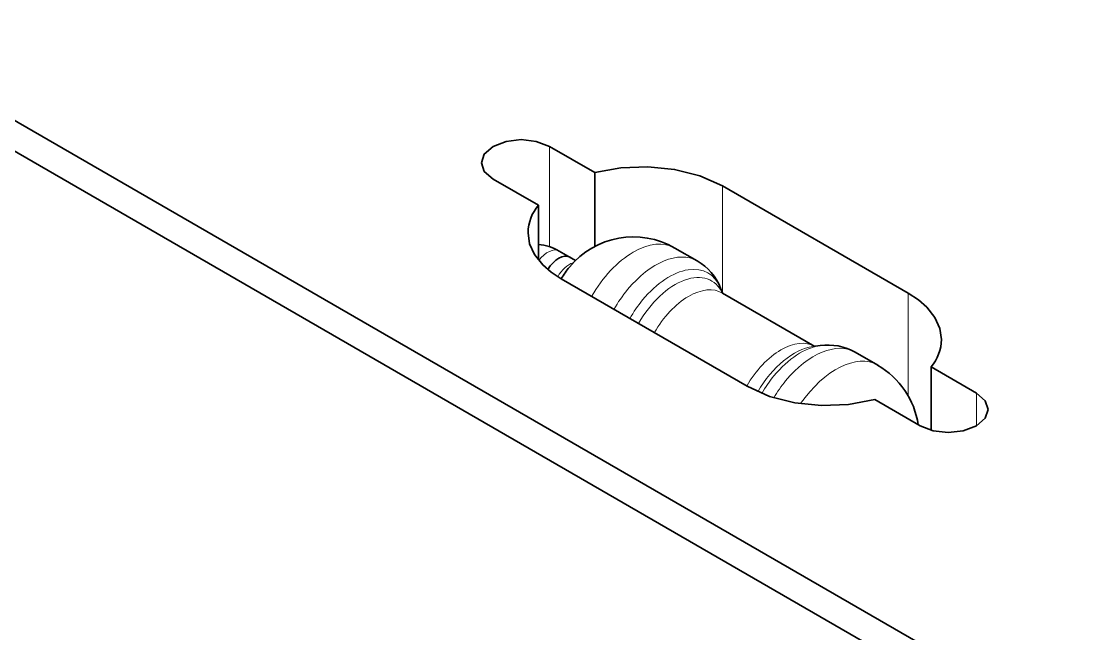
# Model space of a CAD drawing. Extents: x 145 to 857, y 42 to 790.
# Drawn here: x 708.3 to 722.38, y 613.19 to 621.3 of the extents above; entities that cross this region are included whole.
import ezdxf

# ---------------------------------------------------------------- set-up
doc = ezdxf.new("R2010")
doc.units = 0

msp = doc.modelspace()

# ---------------------------------------------------------------- linework, layer by layer
at = {"color": 7, "lineweight": 35}
for p, q in [((725.734, 609.869), (689.839, 630.593)), ((725.381, 609.665), (689.839, 630.185))]:
    msp.add_line(p, q, dxfattribs=at)
at = {"color": 7, "lineweight": 35, "ltscale": 0.017328}
for p, q in [((715.902, 619.292), (715.302, 619.638)), ((714.554, 619.206), (715.154, 618.86))]:
    msp.add_line(p, q, dxfattribs=at)
at = {"color": 7, "lineweight": 13, "ltscale": 0.03318}
msp.add_line((715.302, 619.638), (715.302, 618.311), dxfattribs=at)
at = {"color": 7, "lineweight": 35, "ltscale": 0.024428}
msp.add_line((715.902, 619.292), (715.902, 618.314), dxfattribs=at)
at = {"color": 7, "lineweight": 35, "ltscale": 0.071082}
msp.add_line((720.055, 617.695), (717.593, 619.117), dxfattribs=at)
at = {"color": 7, "lineweight": 13, "ltscale": 0.035507}
msp.add_line((717.593, 619.117), (717.593, 617.696), dxfattribs=at)
at = {"color": 7, "lineweight": 35, "ltscale": 0.01812}
msp.add_line((715.154, 618.86), (715.154, 618.135), dxfattribs=at)
at = {"color": 7, "lineweight": 35, "ltscale": 0.006207}
msp.add_line((715.431, 618.253), (715.646, 618.129), dxfattribs=at)
at = {"color": 7, "lineweight": 35, "ltscale": 0.008565}
msp.add_line((716.963, 618.293), (717.259, 618.121), dxfattribs=at)
at = {"color": 7, "lineweight": 35, "ltscale": 0.00212}
msp.add_line((715.573, 618.171), (715.646, 618.129), dxfattribs=at)
at = {"color": 7, "lineweight": 35, "ltscale": 0.071083}
msp.add_line((715.457, 617.883), (717.919, 616.462), dxfattribs=at)
at = {"color": 7, "lineweight": 35, "ltscale": 0.001755}
msp.add_line((717.595, 617.697), (717.569, 617.762), dxfattribs=at)
at = {"color": 7, "lineweight": 35, "ltscale": 0.000146516}
msp.add_line((717.594, 617.697), (717.589, 617.701), dxfattribs=at)
at = {"color": 7, "lineweight": 35, "ltscale": 0.035355}
msp.add_line((717.594, 617.697), (718.819, 616.99), dxfattribs=at)
at = {"color": 7, "lineweight": 13, "ltscale": 0.034039}
msp.add_line((720.055, 617.695), (720.055, 616.333), dxfattribs=at)
at = {"color": 7, "lineweight": 35, "ltscale": 0.002461}
msp.add_line((718.789, 616.987), (718.887, 617), dxfattribs=at)
at = {"color": 7, "lineweight": 35, "ltscale": 0.008564}
msp.add_line((719.353, 616.913), (719.65, 616.741), dxfattribs=at)
at = {"color": 7, "lineweight": 35, "ltscale": 0.017327}
for p, q in [((720.959, 616.372), (720.359, 616.719)), ((719.61, 616.287), (720.211, 615.94))]:
    msp.add_line(p, q, dxfattribs=at)
at = {"color": 7, "lineweight": 35, "ltscale": 0.020973}
msp.add_line((720.359, 616.719), (720.359, 615.88), dxfattribs=at)
at = {"color": 7, "lineweight": 13, "ltscale": 0.010802}
msp.add_line((720.959, 616.372), (720.959, 615.94), dxfattribs=at)
at = {"color": 7, "lineweight": 35}
for points in [[(714.554, 619.638), (714.437, 619.537), (714.399, 619.422)], [(715.302, 619.638), (715.127, 619.705), (714.928, 619.728), (714.729, 619.705), (714.554, 619.638)], [(714.399, 619.422), (714.437, 619.307), (714.554, 619.206)], [(717.593, 619.117), (717.295, 619.25), (716.96, 619.334), (716.606, 619.369), (716.248, 619.355), (715.902, 619.292)], [(715.018, 618.496), (715.039, 618.349), (715.104, 618.205), (715.213, 618.068), (715.323, 617.972), (715.457, 617.883)], [(720.495, 617.082), (720.473, 617.229), (720.408, 617.373), (720.3, 617.51), (720.19, 617.606), (720.055, 617.695)], [(717.919, 616.462), (718.218, 616.328), (718.552, 616.244), (718.907, 616.209), (719.265, 616.223), (719.61, 616.287)], [(721.114, 616.156), (721.075, 616.271), (720.959, 616.372)], [(720.959, 615.94), (721.075, 616.041), (721.114, 616.156)], [(720.211, 615.94), (720.386, 615.873), (720.585, 615.851), (720.784, 615.873), (720.959, 615.94)]]:
    msp.add_lwpolyline(points, dxfattribs=at)
for centre, radius, start, end in [((715.604, 618.482), 0.587, 140.0462, 178.5978), ((715.109, 617.716), 0.626, 59.0697, 85.9239), ((716.413, 617.34), 1.1, 60.001, 140.3854), ((716.891, 617.493), 0.729, 21.6332, 59.6145), ((716.413, 617.34), 1.1, 140.3861, 150.3417), ((719.908, 617.096), 0.587, 320.0503, 358.5976), ((718.993, 616.279), 0.729, 60.3987, 98.3534), ((719.099, 615.788), 1.1, 8.6627, 59.9858)]:
    msp.add_arc(centre, radius, start, end, dxfattribs=at)
at = {"color": 7, "lineweight": 13}
for centre, major_axis, start_param, end_param in [((716.413, 617.34), (-0.55, -0.953), 3.141622, 4.71905), ((715.281, 617.993), (-0.15, -0.26), 3.141593, 4.529195), ((716.709, 617.169), (0.55, 0.953), 0.000029, 1.285398), ((715.564, 617.83), (-0.15, -0.26), 3.686737, 4.733313), ((716.967, 617.02), (-0.484, -0.837), 2.768228, 4.719963), ((716.886, 617.067), (0.516, 0.895), 5.862605, 7.568583), ((716.709, 617.169), (-0.55, -0.953), 4.426991, 4.71905), ((717.144, 616.918), (-0.45, -0.779), 3.141622, 4.720526), ((716.886, 617.067), (-0.516, -0.895), 4.426991, 4.71948), ((718.369, 616.211), (-0.45, -0.779), 3.141622, 4.720526), ((718.545, 616.109), (-0.484, -0.837), 3.562174, 4.711201), ((718.626, 616.062), (0.516, 0.895), 0.420581, 1.285398), ((718.803, 615.96), (0.55, 0.953), 0.000029, 1.285398), ((719.1, 615.789), (-0.55, -0.953), 3.141622, 4.576854), ((718.626, 616.062), (-0.516, -0.895), 4.426991, 4.704884), ((718.803, 615.96), (-0.55, -0.953), 4.426991, 4.67797)]:
    msp.add_ellipse(centre, major_axis=major_axis, ratio=0.57735, start_param=start_param, end_param=end_param, dxfattribs=at)
at = {"color": 7, "lineweight": 35}
msp.add_ellipse((715.423, 617.912), major_axis=(-0.15, -0.26), ratio=0.57735, start_param=3.141593, end_param=4.675914, dxfattribs=at)

doc.saveas('drawing.dxf')
